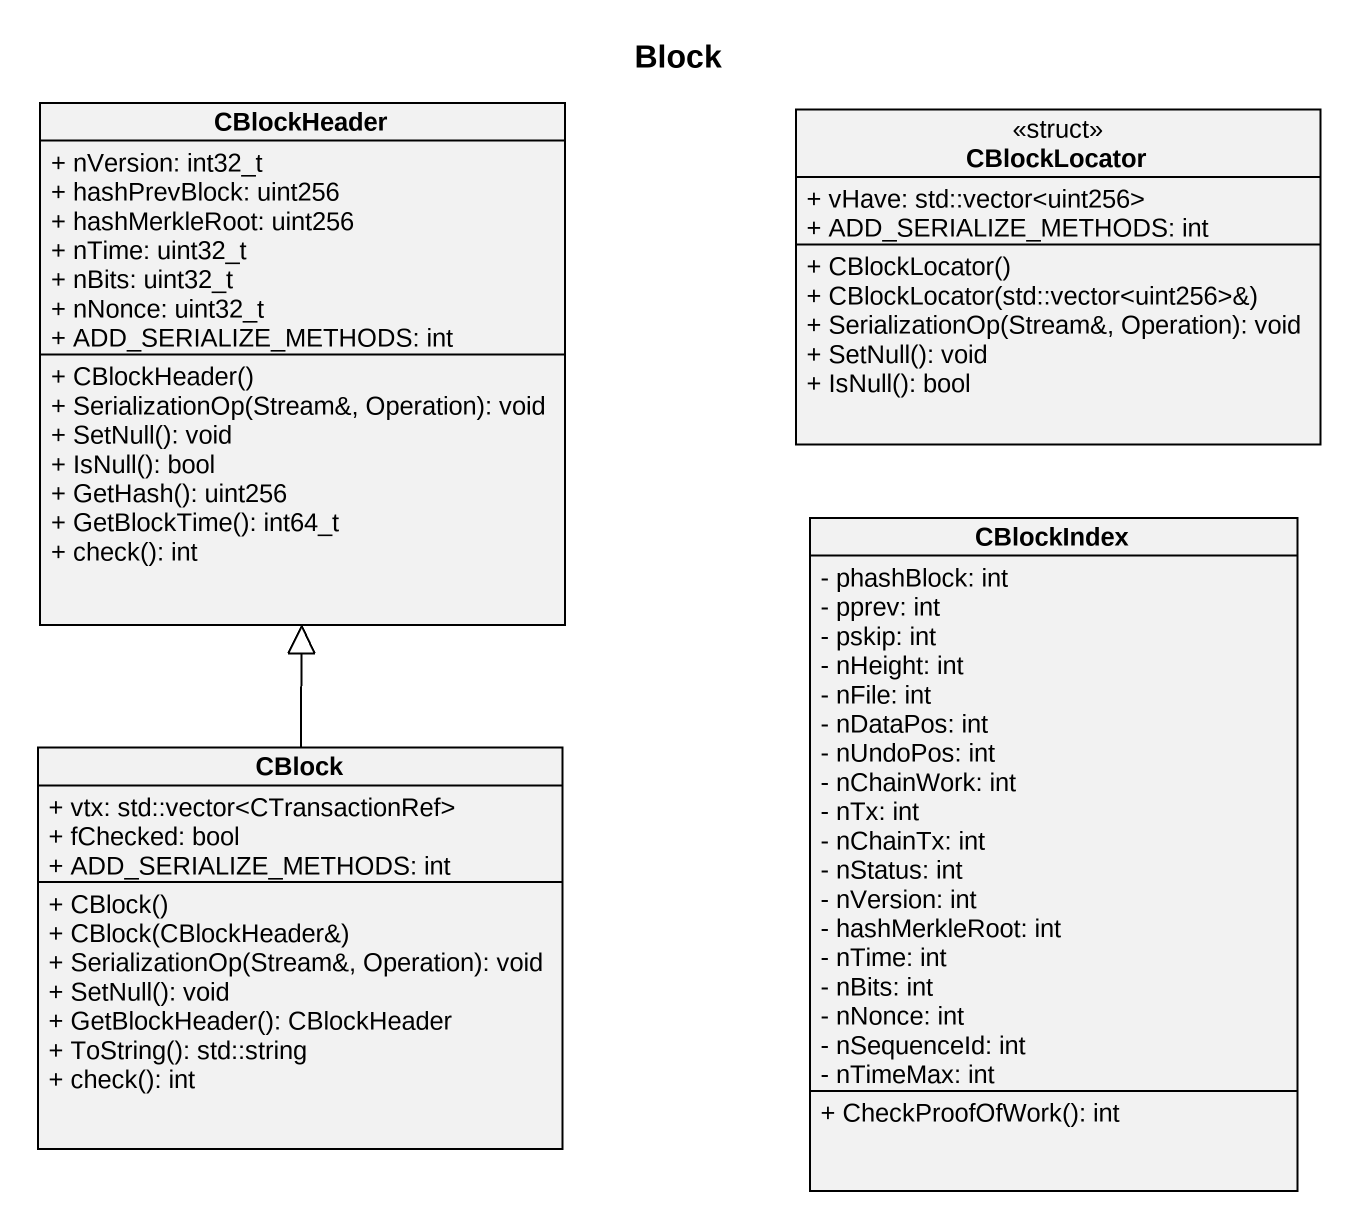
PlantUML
@startuml
title Block
hide circle
hide empty members
skinparam classAttributeIconSize 0
class CBlockHeader {
  + nVersion: int32_t
  + hashPrevBlock: uint256
  + hashMerkleRoot: uint256
  + nTime: uint32_t
  + nBits: uint32_t
  + nNonce: uint32_t
  + ADD_SERIALIZE_METHODS: int
  + CBlockHeader()
  + SerializationOp(Stream&, Operation): void
  + SetNull(): void
  + IsNull(): bool
  + GetHash(): uint256
  + GetBlockTime(): int64_t
  + check(): int
}
class CBlockLocator <<struct>> {
  + vHave: std::vector<uint256>
  + ADD_SERIALIZE_METHODS: int
  + CBlockLocator()
  + CBlockLocator(std::vector<uint256>&)
  + SerializationOp(Stream&, Operation): void
  + SetNull(): void
  + IsNull(): bool
}
class CBlockIndex {
  - phashBlock: int
  - pprev: int
  - pskip: int
  - nHeight: int
  - nFile: int
  - nDataPos: int
  - nUndoPos: int
  - nChainWork: int
  - nTx: int
  - nChainTx: int
  - nStatus: int
  - nVersion: int
  - hashMerkleRoot: int
  - nTime: int
  - nBits: int
  - nNonce: int
  - nSequenceId: int
  - nTimeMax: int
  + CheckProofOfWork(): int
}
class CBlock {
  + vtx: std::vector<CTransactionRef>
  + fChecked: bool
  + ADD_SERIALIZE_METHODS: int
  + CBlock()
  + CBlock(CBlockHeader&)
  + SerializationOp(Stream&, Operation): void
  + SetNull(): void
  + GetBlockHeader(): CBlockHeader
  + ToString(): std::string
  + check(): int
}
CBlock -up-|> CBlockHeader
@enduml
